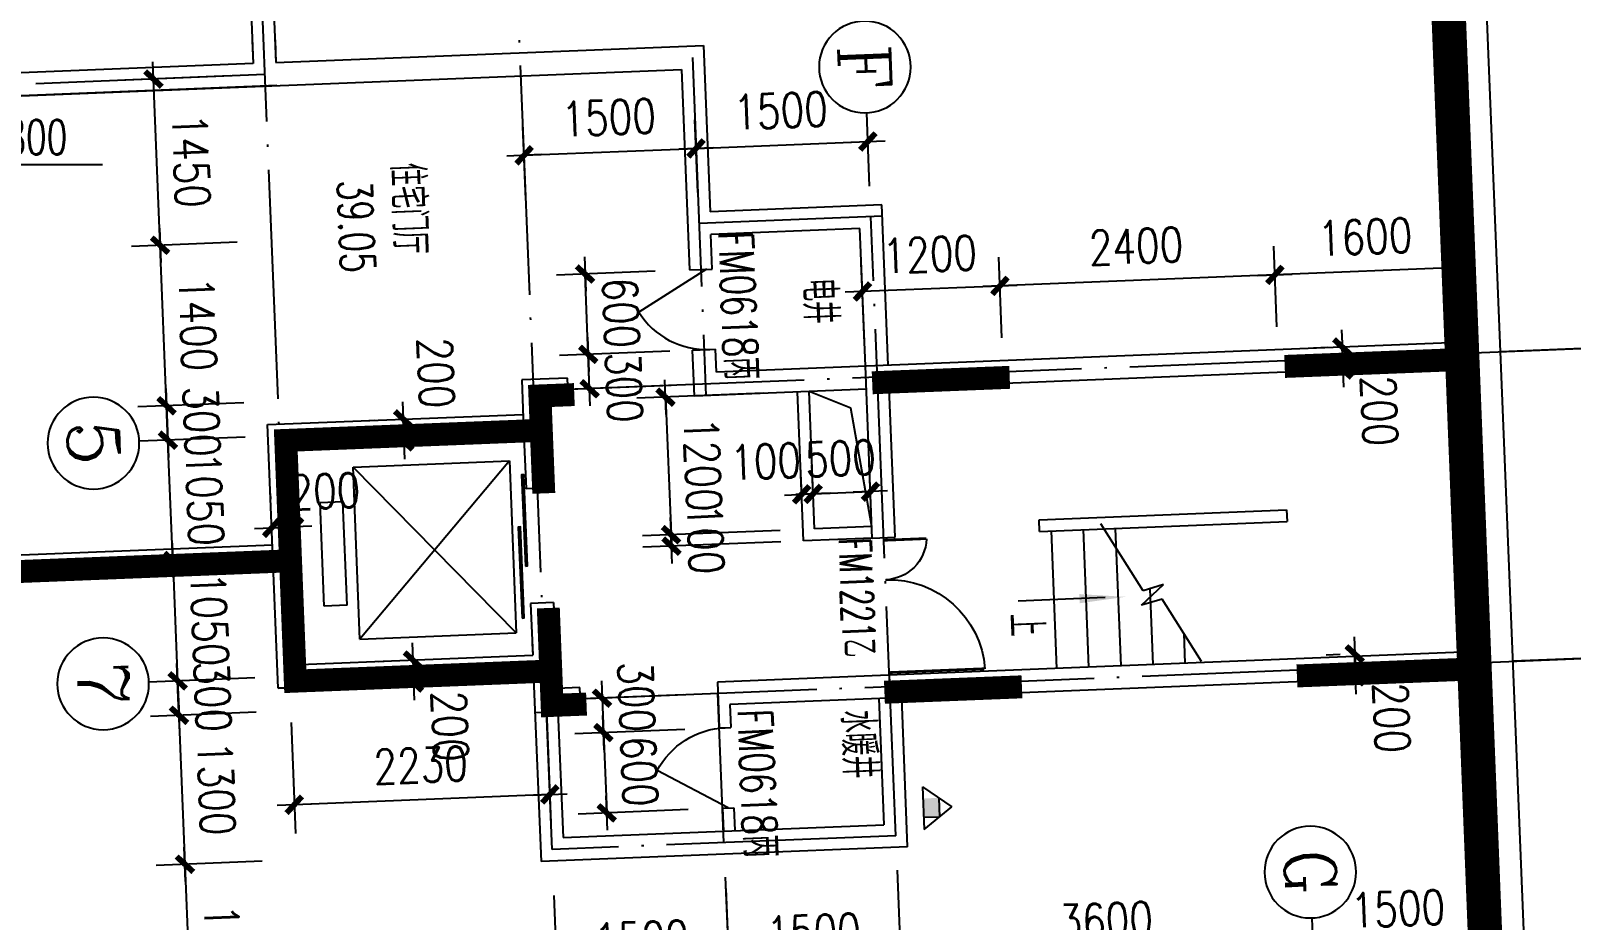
# Model space of a CAD drawing. Extents: x 634182 to 802382, y -1101880 to -864080.
# Drawn here: x 776821 to 790255, y -915434 to -907682 of the extents above; entities that cross this region are included whole.
import ezdxf
from ezdxf.enums import TextEntityAlignment as Align

# ---------------------------------------------------------------- set-up
doc = ezdxf.new("R2010")
doc.units = 0
doc.header["$LTSCALE"] = 1000
doc.header["$MEASUREMENT"] = 0
doc.linetypes.add('DOTE', pattern=[2.42, 2, -0.2, 0.02, -0.2])
doc.layers.get('0').update_dxf_attribs({"linetype": 'CONTINUOUS'})
doc.layers.get('DEFPOINTS').update_dxf_attribs({"linetype": 'CONTINUOUS'})
for name, color, linetype in [('AXIS', 3, 'CONTINUOUS'), ('AXIS_TEXT', 7, 'CONTINUOUS'), ('DIM', 3, 'CONTINUOUS'), ('DOTE', 1, 'DOTE'), ('PUB_DIM', 3, 'CONTINUOUS'), ('PUB_TEXT', 7, 'CONTINUOUS'), ('STAIR', 2, 'CONTINUOUS'), ('WALL', 191, 'CONTINUOUS'), ('WINDOW', 2, 'CONTINUOUS'), ('WINDOW_TEXT', 6, 'CONTINUOUS'), ('剪力墙', 131, 'CONTINUOUS')]:
    doc.layers.add(name, color=color, linetype=linetype)
doc.styles.add('COMPLEX', font='COMPLEX')
doc.styles.add('DIM_FONT', font='simplex.shx', dxfattribs={"width": 0.8})
doc.styles.add('SIMPLEX', font='SIMPLEX.SHX')
doc.styles.add('Z', font='romans', dxfattribs={"width": 0.8, "bigfont": 'z'})
doc.dimstyles.new('DIMN', dxfattribs={"dimtxt": 300, "dimasz": 1, "dimexe": 250, "dimexo": 300, "dimgap": 150, "dimtad": 1, "dimdec": 0, "dimzin": 0, "dimdsep": 46, "dimtxsty": 'DIM_FONT', "dimblk": '_DIMX', "dimblk1": '_DIMX', "dimblk2": '_DIMX', "dimcen": 2.5, "dimclrt": 7, "dimadec": 0, "dimazin": 0, "dimtfac": 1, "dimtdec": 0, "dimtix": 1, "dimtmove": 2, "dimatfit": 3, "dimldrblk": '_DIMX', "dimfxl": 0, "dimtolj": 1, "dimtzin": 0, "dimarcsym": 0})

# ---------------------------------------------------------------- blocks, each defined once
blk = doc.blocks.new('M_A17ORW')
at = {"const_width": 0.02}
for points in [[(-0.481, -0.001), (-0.481, -0.308)], [(0.481, 0.001), (0.481, -0.691)]]:
    blk.add_lwpolyline(points, dxfattribs=at)
for centre, radius, start, end in [((-0.501, -0.003), 0.307, 274.2492, 0.2101), ((0.505, 0.002), 0.699, 180.2762, 268.0603)]:
    blk.add_arc(centre, radius, start, end)
blk = doc.blocks.new('_DBLK')
blk.add_line((-0.5, 0), (0, -0.866))
blk.add_arc((-0.5, 0), 1, 300, 0)
at = {"layer": 'WINDOW_TEXT', "style": 'SIMPLEX', "flags": 9}
blk.add_attdef('A', text='', height=1, dxfattribs=at).set_placement((0, 1.5), align=Align.MIDDLE)
blk = doc.blocks.new('M_A14NPV')
for points in [[(0.18, 0.178), (0.177, 0.16), (-0.617, 0.16), (-0.617, 0.181)], [(0.632, 0.226), (0.629, 0.208), (-0.164, 0.208), (-0.164, 0.229)]]:
    blk.add_lwpolyline(points, close=True)
blk = doc.blocks.new('_ARROW')
blk.add_solid([(0, 0), (-1, 0.1), (-1, -0.1)])
blk = doc.blocks.new('_DIMX')
blk.add_line((-150, 0), (150, 0))
at = {"const_width": 50}
blk.add_lwpolyline([(-70, -70), (70, 70)], dxfattribs=at)
blk = doc.blocks.new('*D200')
at = {"color": 0, "linetype": 'ByBlock'}
for p, q in [((784377, -914997), (784419, -916059)), ((782882, -915158), (782920, -916119)), ((784408, -915809), (782911, -915869))]:
    blk.add_line(p, q, dxfattribs=at)
at = {"layer": 'DEFPOINTS', "color": 0, "linetype": 'ByBlock'}
for p in [(784364, -914698), (782870, -914858), (782910, -915869)]:
    blk.add_point(p, dxfattribs=at)
at = {"color": 0, "linetype": 'ByBlock'}
for p, rotation in [((784409, -915809), 2.30000000000004), ((782910, -915869), 182.3)]:
    blk.add_blockref('_DIMX', p, dxfattribs=dict(at, rotation=rotation))
at = {"color": 7, "linetype": 'ByBlock', "insert": (783648, -915539), "char_height": 300, "attachment_point": 5, "rotation": 2.3, "style": 'DIM_FONT'}
blk.add_mtext('\\A1;1500', dxfattribs=at)
blk = doc.blocks.new('*D201')
at = {"color": 0, "linetype": 'ByBlock'}
for p, q in [((782878, -915058), (782920, -916119)), ((781383, -915218), (781422, -916179)), ((782909, -915869), (781413, -915929))]:
    blk.add_line(p, q, dxfattribs=at)
at = {"layer": 'DEFPOINTS', "color": 0, "linetype": 'ByBlock'}
for p in [(782866, -914758), (781371, -914918), (781412, -915929)]:
    blk.add_point(p, dxfattribs=at)
at = {"color": 0, "linetype": 'ByBlock'}
for p, rotation in [((781412, -915929), 182.3), ((782910, -915869), 2.30000000000004)]:
    blk.add_blockref('_DIMX', p, dxfattribs=dict(at, rotation=rotation))
at = {"color": 7, "linetype": 'ByBlock', "insert": (782149, -915599), "char_height": 300, "attachment_point": 5, "rotation": 2.3, "style": 'DIM_FONT'}
blk.add_mtext('\\A1;1500', dxfattribs=at)
blk = doc.blocks.new('*D202')
at = {"color": 0, "linetype": 'ByBlock'}
for p, q in [((781315, -913527), (781358, -914588)), ((779091, -913712), (779129, -914678)), ((781347, -914338), (779120, -914428))]:
    blk.add_line(p, q, dxfattribs=at)
at = {"layer": 'DEFPOINTS', "color": 0, "linetype": 'ByBlock'}
for p in [(781303, -913227), (779079, -913412), (779119, -914428)]:
    blk.add_point(p, dxfattribs=at)
at = {"color": 0, "linetype": 'ByBlock'}
for p, rotation in [((781348, -914338), 2.30000000000004), ((779119, -914428), 182.3)]:
    blk.add_blockref('_DIMX', p, dxfattribs=dict(at, rotation=rotation))
at = {"color": 7, "linetype": 'ByBlock', "insert": (780221, -914083), "char_height": 300, "attachment_point": 5, "rotation": 2.3, "style": 'DIM_FONT'}
blk.add_mtext('\\A1;2230', dxfattribs=at)
blk = doc.blocks.new('*D203')
at = {"color": 0, "linetype": 'ByBlock'}
for p, q in [((778733, -912272), (777810, -912309)), ((778059, -912298), (778059, -912297)), ((778060, -912299), (778102, -913348)), ((778775, -913321), (777852, -913358)), ((778102, -913349), (778102, -913350))]:
    blk.add_line(p, q, dxfattribs=at)
at = {"layer": 'DEFPOINTS', "color": 0, "linetype": 'ByBlock'}
for p in [(779032, -912260), (778102, -913348), (779074, -913309)]:
    blk.add_point(p, dxfattribs=at)
at = {"color": 0, "linetype": 'ByBlock'}
for p, rotation in [((778060, -912299), 272.3000000000001), ((778102, -913348), 92.3000000000001)]:
    blk.add_blockref('_DIMX', p, dxfattribs=dict(at, rotation=rotation))
at = {"color": 7, "linetype": 'ByBlock', "insert": (778380, -912811), "char_height": 300, "attachment_point": 5, "rotation": 272.3, "style": 'DIM_FONT'}
blk.add_mtext('\\A1;1050', dxfattribs=at)
blk = doc.blocks.new('*D205')
at = {"color": 0, "linetype": 'ByBlock'}
for p, q in [((778775, -913321), (777852, -913358)), ((778102, -913347), (778102, -913346)), ((778102, -913348), (778114, -913648)), ((778787, -913621), (777864, -913658)), ((778114, -913649), (778114, -913650))]:
    blk.add_line(p, q, dxfattribs=at)
at = {"layer": 'DEFPOINTS', "color": 0, "linetype": 'ByBlock'}
for p in [(779074, -913309), (779087, -913609), (778114, -913648)]:
    blk.add_point(p, dxfattribs=at)
at = {"color": 0, "linetype": 'ByBlock'}
for p, rotation in [((778102, -913348), 272.3000000000001), ((778114, -913648), 92.3000000000001)]:
    blk.add_blockref('_DIMX', p, dxfattribs=dict(at, rotation=rotation))
at = {"color": 7, "linetype": 'ByBlock', "insert": (778407, -913486), "char_height": 300, "attachment_point": 5, "rotation": 272.3, "style": 'DIM_FONT'}
blk.add_mtext('\\A1;300', dxfattribs=at)
blk = doc.blocks.new('*D206')
at = {"color": 0, "linetype": 'ByBlock'}
for p, q in [((778690, -911223), (777768, -911260)), ((778017, -911249), (778017, -911248)), ((778060, -912299), (778017, -911250)), ((778733, -912272), (777810, -912309)), ((778060, -912300), (778060, -912301))]:
    blk.add_line(p, q, dxfattribs=at)
at = {"layer": 'DEFPOINTS', "color": 0, "linetype": 'ByBlock'}
for p in [(778017, -911250), (778990, -911210), (779032, -912260)]:
    blk.add_point(p, dxfattribs=at)
at = {"color": 0, "linetype": 'ByBlock'}
for p, rotation in [((778017, -911250), 272.3000000000001), ((778060, -912299), 92.3000000000001)]:
    blk.add_blockref('_DIMX', p, dxfattribs=dict(at, rotation=rotation))
at = {"color": 7, "linetype": 'ByBlock', "insert": (778338, -911762), "char_height": 300, "attachment_point": 5, "rotation": 272.3, "style": 'DIM_FONT'}
blk.add_mtext('\\A1;1050', dxfattribs=at)
blk = doc.blocks.new('*D207')
at = {"color": 0, "linetype": 'ByBlock'}
for p, q in [((778678, -910923), (777756, -910960)), ((778005, -910949), (778005, -910948)), ((778017, -911250), (778005, -910950)), ((778690, -911223), (777768, -911260)), ((778017, -911251), (778017, -911252))]:
    blk.add_line(p, q, dxfattribs=at)
at = {"layer": 'DEFPOINTS', "color": 0, "linetype": 'ByBlock'}
for p in [(778978, -910911), (778005, -910950), (778990, -911210)]:
    blk.add_point(p, dxfattribs=at)
at = {"color": 0, "linetype": 'ByBlock'}
for p, rotation in [((778005, -910950), 272.3000000000001), ((778017, -911250), 92.3000000000001)]:
    blk.add_blockref('_DIMX', p, dxfattribs=dict(at, rotation=rotation))
at = {"color": 7, "linetype": 'ByBlock', "insert": (778311, -911088), "char_height": 300, "attachment_point": 5, "rotation": 272.3, "style": 'DIM_FONT'}
blk.add_mtext('\\A1;300', dxfattribs=at)
blk = doc.blocks.new('*D208')
at = {"color": 0, "linetype": 'ByBlock'}
for p, q in [((778622, -909524), (777699, -909561)), ((778005, -910949), (777949, -909552)), ((778678, -910923), (777756, -910960))]:
    blk.add_line(p, q, dxfattribs=at)
at = {"layer": 'DEFPOINTS', "color": 0, "linetype": 'ByBlock'}
for p in [(777949, -909551), (778922, -909512), (778978, -910911)]:
    blk.add_point(p, dxfattribs=at)
at = {"color": 0, "linetype": 'ByBlock'}
for p, rotation in [((777949, -909551), 92.3000000000001), ((778005, -910950), 272.3000000000001)]:
    blk.add_blockref('_DIMX', p, dxfattribs=dict(at, rotation=rotation))
at = {"color": 7, "linetype": 'ByBlock', "insert": (778277, -910238), "char_height": 300, "attachment_point": 5, "rotation": 272.3, "style": 'DIM_FONT'}
blk.add_mtext('\\A1;1400', dxfattribs=at)
blk = doc.blocks.new('*D209')
at = {"color": 0, "linetype": 'ByBlock'}
for p, q in [((778564, -908075), (777641, -908112)), ((777949, -909550), (777891, -908103)), ((778622, -909524), (777699, -909561))]:
    blk.add_line(p, q, dxfattribs=at)
at = {"layer": 'DEFPOINTS', "color": 0, "linetype": 'ByBlock'}
for p in [(777891, -908102), (778864, -908063), (778922, -909512)]:
    blk.add_point(p, dxfattribs=at)
at = {"color": 0, "linetype": 'ByBlock'}
for p, rotation in [((777891, -908102), 92.3000000000001), ((777949, -909551), 272.3000000000001)]:
    blk.add_blockref('_DIMX', p, dxfattribs=dict(at, rotation=rotation))
at = {"color": 7, "linetype": 'ByBlock', "insert": (778220, -908814), "char_height": 300, "attachment_point": 5, "rotation": 272.3, "style": 'DIM_FONT'}
blk.add_mtext('\\A1;1450', dxfattribs=at)
blk = doc.blocks.new('_AXISO')
blk.add_circle((0, 0), 0.5)
at = {"layer": 'AXIS_TEXT', "style": 'COMPLEX', "width": 1.041667}
blk.add_attdef('A', text='', height=0.56, dxfattribs=at).set_placement((-0.25, -0.28), (0.25, -0.28), align=Align.FIT)
blk = doc.blocks.new('*D306')
at = {"color": 0, "linetype": 'ByBlock'}
for p, q in [((782393, -910473), (781433, -910512)), ((781683, -910501), (781683, -910500)), ((781695, -910802), (781683, -910502)), ((781695, -910802), (781683, -910502)), ((782405, -910773), (781445, -910812)), ((781695, -910803), (781695, -910804))]:
    blk.add_line(p, q, dxfattribs=at)
at = {"layer": 'DEFPOINTS', "color": 0, "linetype": 'ByBlock'}
for p in [(781683, -910502), (782693, -910461), (782705, -910761)]:
    blk.add_point(p, dxfattribs=at)
at = {"color": 0, "linetype": 'ByBlock'}
for p, rotation in [((781683, -910502), 272.3000000000001), ((781695, -910802), 92.3000000000001)]:
    blk.add_blockref('_DIMX', p, dxfattribs=dict(at, rotation=rotation))
at = {"color": 7, "linetype": 'ByBlock', "insert": (781995, -910790), "char_height": 300, "attachment_point": 5, "rotation": 272.3, "style": 'DIM_FONT'}
blk.add_mtext('\\A1;300', dxfattribs=at)
blk = doc.blocks.new('*D307')
at = {"color": 0, "linetype": 'ByBlock'}
for p, q in [((782265, -909778), (781405, -909812)), ((781655, -909801), (781655, -909800)), ((781683, -910502), (781655, -909802)), ((782393, -910473), (781433, -910512)), ((781683, -910503), (781683, -910504))]:
    blk.add_line(p, q, dxfattribs=at)
at = {"layer": 'DEFPOINTS', "color": 0, "linetype": 'ByBlock'}
for p in [(781655, -909802), (782565, -909766), (782693, -910461)]:
    blk.add_point(p, dxfattribs=at)
at = {"color": 0, "linetype": 'ByBlock'}
for p, rotation in [((781655, -909802), 272.3000000000001), ((781683, -910502), 92.3000000000001)]:
    blk.add_blockref('_DIMX', p, dxfattribs=dict(at, rotation=rotation))
at = {"color": 7, "linetype": 'ByBlock', "insert": (781969, -910140), "char_height": 300, "attachment_point": 5, "rotation": 272.3, "style": 'DIM_FONT'}
blk.add_mtext('\\A1;600', dxfattribs=at)
blk = doc.blocks.new('*D308')
at = {"color": 0, "linetype": 'ByBlock'}
for p, q in [((782514, -913471), (781554, -913509)), ((781803, -913498), (781803, -913497)), ((781803, -913499), (781815, -913799)), ((781803, -913499), (781815, -913799)), ((782526, -913771), (781566, -913809)), ((781816, -913800), (781816, -913801))]:
    blk.add_line(p, q, dxfattribs=at)
at = {"layer": 'DEFPOINTS', "color": 0, "linetype": 'ByBlock'}
for p in [(782813, -913459), (781815, -913799), (782826, -913759)]:
    blk.add_point(p, dxfattribs=at)
at = {"color": 0, "linetype": 'ByBlock'}
for p, rotation in [((781803, -913499), 272.3000000000001), ((781815, -913799), 92.3000000000001)]:
    blk.add_blockref('_DIMX', p, dxfattribs=dict(at, rotation=rotation))
at = {"color": 7, "linetype": 'ByBlock', "insert": (782103, -913487), "char_height": 300, "attachment_point": 5, "rotation": 272.3, "style": 'DIM_FONT'}
blk.add_mtext('\\A1;300', dxfattribs=at)
blk = doc.blocks.new('*D309')
at = {"color": 0, "linetype": 'ByBlock'}
for p, q in [((782526, -913771), (781566, -913809)), ((781815, -913798), (781815, -913797)), ((781815, -913799), (781844, -914499)), ((782554, -914470), (781594, -914509)), ((781844, -914500), (781844, -914501))]:
    blk.add_line(p, q, dxfattribs=at)
at = {"layer": 'DEFPOINTS', "color": 0, "linetype": 'ByBlock'}
for p in [(782826, -913759), (781844, -914499), (782854, -914458)]:
    blk.add_point(p, dxfattribs=at)
at = {"color": 0, "linetype": 'ByBlock'}
for p, rotation in [((781815, -913799), 272.3000000000001), ((781844, -914499), 92.3000000000001)]:
    blk.add_blockref('_DIMX', p, dxfattribs=dict(at, rotation=rotation))
at = {"color": 7, "linetype": 'ByBlock', "insert": (782129, -914137), "char_height": 300, "attachment_point": 5, "rotation": 272.3, "style": 'DIM_FONT'}
blk.add_mtext('\\A1;600', dxfattribs=at)
blk = doc.blocks.new('*D322')
at = {"color": 0, "linetype": 'ByBlock'}
for p, q in [((783645, -911724), (783634, -911469)), ((784148, -911804), (784134, -911449)), ((783643, -911718), (783642, -911718)), ((783644, -911718), (784144, -911698)), ((784145, -911698), (784146, -911698))]:
    blk.add_line(p, q, dxfattribs=at)
at = {"layer": 'DEFPOINTS', "color": 0, "linetype": 'ByBlock'}
for p in [(784144, -911698), (783657, -912024), (784160, -912104)]:
    blk.add_point(p, dxfattribs=at)
at = {"color": 0, "linetype": 'ByBlock'}
for p, rotation in [((784144, -911698), 182.3), ((783644, -911718), 2.30000000000004)]:
    blk.add_blockref('_DIMX', p, dxfattribs=dict(at, rotation=rotation))
at = {"color": 7, "linetype": 'ByBlock', "insert": (783882, -911409), "char_height": 300, "attachment_point": 5, "rotation": 2.3, "style": 'DIM_FONT'}
blk.add_mtext('\\A1;500', dxfattribs=at)
blk = doc.blocks.new('*D323')
at = {"color": 0, "linetype": 'ByBlock'}
for p, q in [((783645, -911724), (783634, -911469)), ((783545, -911728), (783534, -911473)), ((783543, -911722), (783542, -911722)), ((783644, -911718), (783544, -911722)), ((783644, -911718), (783544, -911722)), ((783645, -911718), (783646, -911718))]:
    blk.add_line(p, q, dxfattribs=at)
at = {"layer": 'DEFPOINTS', "color": 0, "linetype": 'ByBlock'}
for p in [(783544, -911722), (783557, -912028), (783657, -912024)]:
    blk.add_point(p, dxfattribs=at)
at = {"color": 0, "linetype": 'ByBlock'}
for p, rotation in [((783544, -911722), 2.30000000000001), ((783644, -911718), 182.3)]:
    blk.add_blockref('_DIMX', p, dxfattribs=dict(at, rotation=rotation))
at = {"color": 7, "linetype": 'ByBlock', "insert": (783229, -911435), "char_height": 300, "attachment_point": 5, "rotation": 2.3, "style": 'DIM_FONT'}
blk.add_mtext('\\A1;100', dxfattribs=at)
blk = doc.blocks.new('*D325')
at = {"color": 0, "linetype": 'ByBlock'}
for p, q in [((783357, -912036), (782155, -912084)), ((783361, -912136), (782159, -912184)), ((782405, -912073), (782405, -912072)), ((782405, -912074), (782409, -912174)), ((782409, -912175), (782409, -912176))]:
    blk.add_line(p, q, dxfattribs=at)
at = {"layer": 'DEFPOINTS', "color": 0, "linetype": 'ByBlock'}
for p in [(783657, -912024), (783661, -912124), (782409, -912174)]:
    blk.add_point(p, dxfattribs=at)
at = {"color": 0, "linetype": 'ByBlock'}
for p, rotation in [((782405, -912074), 272.3000000000001), ((782409, -912174), 92.3000000000001)]:
    blk.add_blockref('_DIMX', p, dxfattribs=dict(at, rotation=rotation))
at = {"color": 7, "linetype": 'ByBlock', "insert": (782706, -912112), "char_height": 300, "attachment_point": 5, "rotation": 272.3, "style": 'DIM_FONT'}
blk.add_mtext('\\A1;100', dxfattribs=at)
blk = doc.blocks.new('*D367')
at = {"color": 0, "linetype": 'ByBlock'}
for p, q in [((787689, -910261), (787661, -909559)), ((789288, -910196), (789260, -909495)), ((789269, -909745), (787672, -909809))]:
    blk.add_line(p, q, dxfattribs=at)
at = {"layer": 'DEFPOINTS', "color": 0, "linetype": 'ByBlock'}
for p in [(787671, -909809), (789300, -910496), (787701, -910560)]:
    blk.add_point(p, dxfattribs=at)
at = {"color": 0, "linetype": 'ByBlock'}
for p, rotation in [((787671, -909809), 182.3), ((789270, -909745), 2.30000000000004)]:
    blk.add_blockref('_DIMX', p, dxfattribs=dict(at, rotation=rotation))
at = {"color": 7, "linetype": 'ByBlock', "insert": (788458, -909477), "char_height": 300, "attachment_point": 5, "rotation": 2.3, "style": 'DIM_FONT'}
blk.add_mtext('\\A1;1600', dxfattribs=at)
blk = doc.blocks.new('*D368')
at = {"color": 0, "linetype": 'ByBlock'}
for p, q in [((787689, -910261), (787661, -909559)), ((785291, -910357), (785263, -909656)), ((787670, -909809), (785274, -909905))]:
    blk.add_line(p, q, dxfattribs=at)
at = {"layer": 'DEFPOINTS', "color": 0, "linetype": 'ByBlock'}
for p in [(785273, -909905), (785303, -910657), (787701, -910560)]:
    blk.add_point(p, dxfattribs=at)
at = {"color": 0, "linetype": 'ByBlock'}
for p, rotation in [((787671, -909809), 2.30000000000004), ((785273, -909905), 182.3)]:
    blk.add_blockref('_DIMX', p, dxfattribs=dict(at, rotation=rotation))
at = {"color": 7, "linetype": 'ByBlock', "insert": (786460, -909558), "char_height": 300, "attachment_point": 5, "rotation": 2.3, "style": 'DIM_FONT'}
blk.add_mtext('\\A1;2400', dxfattribs=at)
blk = doc.blocks.new('*D369')
at = {"color": 0, "linetype": 'ByBlock'}
for p, q in [((784092, -910405), (784064, -909704)), ((785291, -910357), (785263, -909656)), ((785272, -909906), (784075, -909954))]:
    blk.add_line(p, q, dxfattribs=at)
at = {"layer": 'DEFPOINTS', "color": 0, "linetype": 'ByBlock'}
for p in [(784074, -909954), (785303, -910657), (784104, -910705)]:
    blk.add_point(p, dxfattribs=at)
at = {"color": 0, "linetype": 'ByBlock'}
for p, rotation in [((784074, -909954), 182.3), ((785273, -909905), 2.30000000000004)]:
    blk.add_blockref('_DIMX', p, dxfattribs=dict(at, rotation=rotation))
at = {"color": 7, "linetype": 'ByBlock', "insert": (784661, -909630), "char_height": 300, "attachment_point": 5, "rotation": 2.3, "style": 'DIM_FONT'}
blk.add_mtext('\\A1;1200', dxfattribs=at)
blk = doc.blocks.new('*D402')
at = {"color": 0, "linetype": 'ByBlock'}
for p, q in [((780069, -911064), (780069, -911063)), ((780078, -911265), (780069, -911065)), ((780078, -911265), (780069, -911065)), ((779770, -911077), (779820, -911075)), ((779778, -911277), (779828, -911275)), ((780078, -911266), (780078, -911267))]:
    blk.add_line(p, q, dxfattribs=at)
at = {"layer": 'DEFPOINTS', "color": 0, "linetype": 'ByBlock'}
for p in [(780069, -911065), (780069, -911065), (780078, -911265)]:
    blk.add_point(p, dxfattribs=at)
at = {"color": 0, "linetype": 'ByBlock'}
for p, rotation in [((780069, -911065), 272.3000000000001), ((780078, -911265), 92.3000000000001)]:
    blk.add_blockref('_DIMX', p, dxfattribs=dict(at, rotation=rotation))
at = {"color": 7, "linetype": 'ByBlock', "insert": (780354, -910664), "char_height": 300, "attachment_point": 5, "rotation": 272.3, "style": 'DIM_FONT'}
blk.add_mtext('\\A1;200', dxfattribs=at)
blk = doc.blocks.new('*D403')
at = {"color": 0, "linetype": 'ByBlock'}
for p, q in [((779854, -913179), (779904, -913177)), ((780154, -913166), (780154, -913165)), ((780154, -913167), (780162, -913367)), ((780154, -913167), (780162, -913367)), ((779862, -913379), (779912, -913377)), ((780162, -913368), (780162, -913369))]:
    blk.add_line(p, q, dxfattribs=at)
at = {"layer": 'DEFPOINTS', "color": 0, "linetype": 'ByBlock'}
for p in [(780154, -913167), (780162, -913367), (780162, -913367)]:
    blk.add_point(p, dxfattribs=at)
at = {"color": 0, "linetype": 'ByBlock'}
for p, rotation in [((780154, -913167), 272.3000000000001), ((780162, -913367), 92.3000000000001)]:
    blk.add_blockref('_DIMX', p, dxfattribs=dict(at, rotation=rotation))
at = {"color": 7, "linetype": 'ByBlock', "insert": (780477, -913744), "char_height": 300, "attachment_point": 5, "rotation": 272.3, "style": 'DIM_FONT'}
blk.add_mtext('\\A1;200', dxfattribs=at)
blk = doc.blocks.new('*D404')
at = {"color": 0, "linetype": 'ByBlock'}
for p, q in [((778910, -911715), (778912, -911765)), ((779110, -911707), (779112, -911757)), ((778922, -912014), (779122, -912006)), ((778922, -912014), (779122, -912006)), ((779123, -912006), (779124, -912006)), ((778921, -912014), (778920, -912014))]:
    blk.add_line(p, q, dxfattribs=at)
at = {"layer": 'DEFPOINTS', "color": 0, "linetype": 'ByBlock'}
for p in [(779122, -912006), (779122, -912006), (778922, -912014)]:
    blk.add_point(p, dxfattribs=at)
at = {"color": 0, "linetype": 'ByBlock'}
for p, rotation in [((778922, -912014), 2.30000000000004), ((779122, -912006), 182.3)]:
    blk.add_blockref('_DIMX', p, dxfattribs=dict(at, rotation=rotation))
at = {"color": 7, "linetype": 'ByBlock', "insert": (779386, -911695), "char_height": 300, "attachment_point": 5, "rotation": 2.3, "style": 'DIM_FONT'}
blk.add_mtext('\\A1;200', dxfattribs=at)
blk = doc.blocks.new('*D405')
at = {"color": 0, "linetype": 'ByBlock'}
for p, q in [((788133, -910443), (788009, -910448)), ((788259, -910437), (788259, -910436)), ((788267, -910638), (788259, -910438)), ((788267, -910638), (788259, -910438)), ((788141, -910643), (788017, -910648)), ((788267, -910639), (788267, -910640))]:
    blk.add_line(p, q, dxfattribs=at)
at = {"layer": 'DEFPOINTS', "color": 0, "linetype": 'ByBlock'}
for p in [(788259, -910438), (788433, -910431), (788441, -910631)]:
    blk.add_point(p, dxfattribs=at)
at = {"color": 0, "linetype": 'ByBlock'}
for p, rotation in [((788259, -910438), 272.3000000000001), ((788267, -910638), 92.3000000000001)]:
    blk.add_blockref('_DIMX', p, dxfattribs=dict(at, rotation=rotation))
at = {"color": 7, "linetype": 'ByBlock', "insert": (788582, -910995), "char_height": 300, "attachment_point": 5, "rotation": 272.3, "style": 'DIM_FONT'}
blk.add_mtext('\\A1;200', dxfattribs=at)
blk = doc.blocks.new('*D406')
at = {"color": 0, "linetype": 'ByBlock'}
for p, q in [((788241, -913118), (788117, -913123)), ((788367, -913112), (788367, -913111)), ((788375, -913313), (788367, -913113)), ((788375, -913313), (788367, -913113)), ((788249, -913318), (788125, -913323)), ((788375, -913314), (788375, -913315))]:
    blk.add_line(p, q, dxfattribs=at)
at = {"layer": 'DEFPOINTS', "color": 0, "linetype": 'ByBlock'}
for p in [(788367, -913113), (788540, -913106), (788548, -913306)]:
    blk.add_point(p, dxfattribs=at)
at = {"color": 0, "linetype": 'ByBlock'}
for p, rotation in [((788367, -913113), 272.3000000000001), ((788375, -913313), 92.3000000000001)]:
    blk.add_blockref('_DIMX', p, dxfattribs=dict(at, rotation=rotation))
at = {"color": 7, "linetype": 'ByBlock', "insert": (788689, -913670), "char_height": 300, "attachment_point": 5, "rotation": 272.3, "style": 'DIM_FONT'}
blk.add_mtext('\\A1;200', dxfattribs=at)
blk = doc.blocks.new('A$C369A06F2')
at = {"layer": 'PUB_DIM'}
for p, q in [((0, 0), (186, 248)), ((103, 138), (270, 138)), ((373, 0), (186, 248)), ((270, 138), (270, 0)), ((0, 0), (373, 0))]:
    blk.add_line(p, q, dxfattribs=at)
blk.add_solid([(103, 138), (270, 138), (103, 0), (270, 0)], dxfattribs=at)
blk = doc.blocks.new('A$C11027EB3')
at = {"layer": 'WALL'}
blk.add_blockref('A$C369A06F2', (0, 0, 569), dxfattribs=at)

msp = doc.modelspace()

# ---------------------------------------------------------------- linework, layer by layer
at = {"layer": 'AXIS'}
for p, q in [((793948.663, -910306.11), (789641, -910479.124)), ((794057.019, -913003.935), (789749.355, -913176.949))]:
    msp.add_line(p, q, dxfattribs=at)
at = {"layer": 'DOTE', "linetype": 'DOTE'}
for p, q in [((789654.993, -919339.056), (788862.692, -899612.485)), ((779074.465, -913308.811), (778541.014, -900027.046)), ((781366.88, -914818.028), (780769.218, -899937.552)), ((782590.782, -907913.348), (782709.171, -910860.972)), ((778863.773, -908063.035), (773592.712, -908274.743)), ((784247.67, -909297.97), (782648.973, -909362.18)), ((784364.463, -914697.633), (784147.751, -909301.983)), ((793239.391, -910337.954), (781206.352, -910821.25)), ((781218.392, -911121.009), (778990.188, -911210.503)), ((779032.327, -912259.652), (770549.452, -912600.359)), ((793347.747, -913035.779), (781314.708, -913519.075)), ((781302.669, -913219.317), (779074.465, -913308.811)), ((782865.671, -914757.83), (782813.5, -913458.878)), ((784364.463, -914697.633), (781366.88, -914818.028))]:
    msp.add_line(p, q, dxfattribs=at)
at = {"layer": 'PUB_DIM'}
for points in [[(776255.855, -908847.623), (775955.855, -909147.623), (775655.855, -908847.623), (777445.855, -908847.623)], [(786189.518, -912622.718), (785431.981, -912653.144)]]:
    msp.add_lwpolyline(points, dxfattribs=at)
at = {"layer": 'STAIR'}
for p, q in [((786521.902, -912562.366), (786153.418, -911979.481)), ((786507.717, -912689.64), (786700.767, -912508.446)), ((786700.767, -912508.446), (786521.902, -912562.366)), ((786686.581, -912635.72), (786507.717, -912689.64)), ((787029.552, -913178.245), (786686.581, -912635.72))]:
    msp.add_line(p, q, dxfattribs=at)
at = {"layer": 'WALL'}
for p, q in [((789876.55, -916367.768), (789306.155, -902199.24)), ((789195.894, -910400.277), (788884.873, -902656.515)), ((778879.429, -905960.713), (778959.693, -907959.107)), ((778679.59, -905968.74), (778759.854, -907967.133)), ((778751.828, -907767.295), (778759.854, -907967.133)), ((778951.667, -907759.268), (778959.693, -907959.107)), ((778959.693, -907959.107), (782686.688, -907809.416)), ((782686.688, -907809.416), (782744.879, -909258.247)), ((778759.854, -907967.133), (773693.925, -908170.602)), ((773701.951, -908370.441), (782494.876, -908017.281)), ((782494.876, -908017.281), (782565.106, -909765.871)), ((778967.719, -908158.946), (775000.904, -908318.27)), ((784243.657, -909198.05), (782744.879, -909258.247)), ((784299.842, -910596.922), (784243.657, -909198.05)), ((784051.845, -909405.915), (782752.892, -909458.087)), ((784100.003, -910604.949), (784051.845, -909405.915)), ((782764.932, -909757.845), (782752.892, -909458.087)), ((782565.093, -909765.871), (782764.932, -909757.845)), ((789369.668, -909743.274), (789169.829, -909751.3)), ((789169.829, -909751.3), (789369.668, -909743.274)), ((789429.985, -911241.556), (789369.668, -909743.274)), ((782593.185, -910465.308), (782793.024, -910457.281)), ((782609.238, -910864.985), (782593.185, -910465.308)), ((782801.05, -910657.12), (782793.024, -910457.281)), ((789195.894, -910400.277), (782801.05, -910657.12)), ((784160.201, -912103.74), (784100.003, -910604.949)), ((789203.921, -910600.116), (784307.868, -910796.761)), ((789304.79, -913098.08), (789203.921, -910600.116)), ((781502.097, -910709.291), (781102.42, -910725.344)), ((781102.42, -910725.344), (781122.486, -911224.941)), ((781510.124, -910909.13), (781502.097, -910709.291)), ((784360.039, -912095.714), (784307.868, -910796.761)), ((781510.124, -910909.13), (781310.285, -910917.157)), ((781310.285, -910917.157), (781340.384, -911666.552)), ((784108.029, -910804.788), (782609.238, -910864.985)), ((783560.684, -912127.819), (783508.513, -910828.867)), ((783656.59, -912023.887), (783608.432, -910824.854)), ((778886.256, -911114.596), (781114.459, -911025.102)), ((778978.559, -913412.743), (778886.256, -911114.596)), ((779094.121, -911306.409), (781122.486, -911224.941)), ((779170.371, -913204.878), (779094.121, -911306.409)), ((781122.486, -911224.941), (781140.545, -911674.579)), ((789230.146, -911249.582), (789429.985, -911241.556)), ((781340.384, -911666.552), (781140.545, -911674.579)), ((785615.011, -911945.229), (787773.271, -911858.544)), ((787773.271, -911858.544), (787777.284, -911958.463)), ((784156.187, -912003.821), (783656.59, -912023.887)), ((785619.024, -912045.148), (785615.011, -911945.229)), ((785619.024, -912045.148), (787777.284, -911958.463)), ((784160.201, -912103.74), (783560.684, -912127.819)), ((784160.201, -912103.74), (784360.039, -912095.714)), ((778928.394, -912163.75), (773862.479, -912367.219)), ((778928.394, -912163.75), (778928.394, -912163.75)), ((778936.42, -912363.589), (773870.505, -912567.058)), ((778936.42, -912363.589), (778936.42, -912363.589)), ((789278.305, -912448.616), (789478.143, -912440.589)), ((789538.191, -913938.89), (789478.143, -912440.589)), ((781380.516, -912665.747), (781180.677, -912673.773)), ((781180.677, -912673.773), (781198.736, -913123.411)), ((781380.516, -912665.747), (781410.614, -913415.143)), ((781194.723, -913023.491), (781198.736, -913123.411)), ((779170.371, -913204.878), (781198.736, -913123.411)), ((789304.79, -913098.08), (784158.399, -913304.78)), ((778978.559, -913412.743), (781206.762, -913323.25)), ((781206.762, -913323.25), (781270.973, -914921.961)), ((784158.399, -913304.78), (782809.487, -913358.958)), ((789312.277, -913297.94), (782917.432, -913554.784)), ((784308.278, -913298.76), (784316.305, -913498.599)), ((789312.277, -913297.94), (789398.551, -915445.708)), ((779078.478, -913408.73), (778978.559, -913412.743)), ((781610.453, -913407.116), (781410.614, -913415.143)), ((781618.48, -913606.955), (781610.453, -913407.116)), ((782809.487, -913358.958), (782825.539, -913758.636)), ((781218.802, -913623.008), (781618.48, -913606.955)), ((781418.641, -913614.982), (781462.786, -914714.095)), ((782917.432, -913554.784), (782925.459, -913754.623)), ((784216.385, -913502.613), (784260.53, -914601.726)), ((784468.395, -914793.539), (784416.224, -913494.586)), ((782825.539, -913758.636), (782925.459, -913754.623)), ((789538.191, -913938.89), (789338.342, -913946.917)), ((789338.346, -913946.917), (789538.191, -913938.89)), ((782853.632, -914458.072), (782953.551, -914454.059)), ((782853.632, -914458.072), (782861.658, -914657.911)), ((782953.551, -914454.059), (782961.577, -914653.898)), ((781462.786, -914714.095), (784260.53, -914601.726)), ((784468.395, -914793.539), (782869.684, -914857.75)), ((782869.684, -914857.75), (781270.973, -914921.961))]:
    msp.add_line(p, q, dxfattribs=at)
at = {"layer": 'WINDOW'}
for p, q in [((783974.062, -910970.008), (783608.432, -910824.854)), ((784156.187, -912003.821), (783974.062, -910970.008)), ((779631.72, -911484.978), (780995.201, -911430.215)), ((780995.201, -911430.215), (779691.918, -912983.77)), ((780995.201, -911430.215), (781055.399, -912929.006)), ((779691.918, -912983.77), (779631.72, -911484.978)), ((779631.72, -911484.978), (781055.399, -912929.006)), ((779543.84, -911788.749), (779344.002, -911796.776)), ((779380.12, -912696.051), (779344.002, -911796.776)), ((779579.959, -912688.024), (779543.84, -911788.749)), ((785718.944, -912041.135), (785767.102, -913240.168)), ((785998.718, -912029.898), (786046.876, -913228.931)), ((786278.493, -912018.661), (786326.651, -913217.694)), ((786579.854, -912544.896), (786606.425, -913206.457)), ((779579.959, -912688.024), (779380.12, -912696.051)), ((779691.918, -912983.77), (781055.399, -912929.006)), ((786875.746, -912934.949), (786886.2, -913195.22))]:
    msp.add_line(p, q, dxfattribs=at)
at = {"layer": '剪力墙'}
for points, const_width in [([(781115.741, -905916.106), (780999.131, -902968.412), (788992.873, -902652.182), (789522.558, -916041.712), (788023.74, -916101.093), (788288.579, -922795.765), (789787.407, -922736.472), (790115.496, -931029.988), (788616.677, -931089.361), (789059.397, -942280.57), (790558.212, -942221.233), (790874.442, -950214.979), (789375.615, -950274.273), (789778.449, -960367.095)], 300), ([(789155.277, -910552.025), (787756.367, -910607.277)], 200), ([(785358.246, -910702.235), (784159.175, -910749.581)], 200), ([(781561.207, -910852.356), (781261.451, -910864.303), (781295.045, -911713.638)], 200), ([(781273.304, -911164.068), (779045.052, -911252.217), (779128.054, -913350.488), (781256.389, -913266.291)], 200), ([(779086.557, -912301.392), (773820.673, -912509.625)], 200), ([(781334.579, -912712.857), (781368.175, -913562.104), (781667.935, -913550.245)], 200), ([(789262.001, -913249.826), (787863.095, -913305.167)], 200), ([(785464.971, -913400.036), (784265.903, -913447.471)], 200)]:
    msp.add_lwpolyline(points, dxfattribs=dict(at, const_width=const_width))

# ---------------------------------------------------------------- block references
at = {"layer": 'AXIS'}
ref = msp.add_blockref('_AXISO', (784095.336, -907996.964), dxfattribs=dict(at, xscale=-800, yscale=800, zscale=800, rotation=92.3))
ref.add_attrib('A', 'F', dxfattribs={"layer": 'AXIS_TEXT', "height": 448, "rotation": 272.3, "style": 'COMPLEX', "width": 1.171875}).set_placement((783863.49, -907806.114), (783879.543, -908205.792), align=Align.FIT)
ref = msp.add_blockref('_AXISO', (777367.893, -911275.651), dxfattribs=dict(at, xscale=-800, yscale=800, zscale=800, rotation=272.3000000000001))
ref.add_attrib('A', '5', dxfattribs={"layer": 'AXIS_TEXT', "height": 448, "rotation": 272.3, "style": 'COMPLEX', "width": 1.339286}).set_placement((777136.047, -911084.802), (777152.1, -911484.479), align=Align.FIT)
ref = msp.add_blockref('_AXISO', (777452.17, -913373.969), dxfattribs=dict(at, xscale=-800, yscale=800, zscale=800, rotation=272.3000000000001))
ref.add_attrib('A', '7', dxfattribs={"layer": 'AXIS_TEXT', "height": 448, "rotation": 272.3, "style": 'COMPLEX', "width": 1.339286}).set_placement((777220.324, -913183.12), (777236.377, -913582.797), align=Align.FIT)
ref = msp.add_blockref('_AXISO', (787980.112, -915014.988), dxfattribs=dict(at, xscale=-800, yscale=800, zscale=800, rotation=92.3))
ref.add_attrib('A', 'G', dxfattribs={"layer": 'AXIS_TEXT', "height": 448, "rotation": 272.3, "style": 'COMPLEX', "width": 1.041667}).set_placement((787748.266, -914824.138), (787764.318, -915223.816), align=Align.FIT)
at = {"layer": 'DIM', "rotation": 272.3000000000001}
msp.add_blockref('A$C11027EB3', (784597.115, -914270.669, -569.283), dxfattribs=at)
at = {"layer": 'PUB_DIM', "xscale": 400, "yscale": 400, "zscale": 400, "rotation": 2.30000000000001}
msp.add_blockref('_ARROW', (786367.19, -912615.582), dxfattribs=at)
at = {"layer": 'WINDOW'}
for name, p, xscale, yscale, zscale, rotation in [('_DBLK', (782729.018, -910109.57), 700, 700, 700, 272.3000000000001), ('M_A14NPV', (781306.026, -912161.732), 1000, -1000, 1000, 272.3000000000001), ('M_A17ORW', (784284.199, -912699.244), -1200, 1200, 1200, 92.3), ('_DBLK', (782889.545, -914106.347), -700, 700, 700, 272.3000000000001)]:
    msp.add_blockref(name, p, dxfattribs=dict(at, xscale=xscale, yscale=yscale, zscale=zscale, rotation=rotation))

# ---------------------------------------------------------------- texts
at = {"layer": 'PUB_DIM', "style": 'DIM_FONT', "width": 0.7}
msp.add_text('-4.800', height=300, dxfattribs=at).set_placement((776616.985, -908608.732), align=Align.MIDDLE)
at = {"layer": 'PUB_TEXT', "style": 'Z'}
for s, height, width, p in [('住宅门厅', 300, 0.7, (779952.397, -908837.798)), ('FM0618丙', 300, 0.7, (782818.346, -909434.917)), ('电井', 300, 0.7, (783547.337, -909843.178)), ('FM1221乙', 280, 0.6, (783866.924, -912108.192)), ('水暖井', 300, 0.7, (783881.08, -913606.989)), ('FM0618丙', 300, 0.7, (782985.59, -913598.922))]:
    msp.add_text(s, height=height, rotation=272.3, dxfattribs=dict(at, width=width)).set_placement(p)
at = {"layer": 'PUB_TEXT', "style": 'Z', "width": 0.7}
for s, p in [('39.05', (779676.04, -909790.872)), ('上', (785506.461, -912959.332))]:
    msp.add_text(s, height=300, rotation=272.3, dxfattribs=at).set_placement(p, align=Align.MIDDLE_RIGHT)

# ---------------------------------------------------------------- dimensions: what is measured, and where the dimension line sits
at = {"layer": 'AXIS'}
for base, p1, p2, angle, picture, middle in [((777890.954, -908102.108), (778921.964, -909511.862), (778863.773, -908063.035), 272.3, '*D209', (778219.808, -908814.482)), ((787670.949, -909809.155), (789299.827, -910496.183), (787701.118, -910560.305), 2.3, '*D367', (788458.262, -909477.291)), ((777949.145, -909550.935), (778978.148, -910910.735), (778921.964, -909511.862), 272.3, '*D208', (778276.996, -910238.331)), ((784073.843, -909953.63), (785303.055, -910656.71), (784104.013, -910704.78), 2.3, '*D369', (784661.323, -909629.792)), ((785272.882, -909905.471), (787701.118, -910560.305), (785303.055, -910656.71), 2.3, '*D368', (786459.876, -909557.555)), ((778005.33, -910949.807), (778990.188, -911210.493), (778978.148, -910910.735), 272.3, '*D207', (778311.108, -911087.647)), ((778017.369, -911249.565), (779032.327, -912259.652), (778990.188, -911210.493), 272.3, '*D206', (778338.197, -911762.105)), ((784143.917, -911698.315), (783656.59, -912023.887), (784160.201, -912103.74), 2.3, '*D322', (783882.079, -911408.589)), ((782408.678, -912174.089), (783656.59, -912023.887), (783660.603, -912123.806), 272.3, '*D325', (782706.43, -912112.09)), ((778101.646, -913347.883), (779032.327, -912259.652), (779074.465, -913308.811), 272.3, '*D203', (778380.335, -912811.264)), ((778113.686, -913647.642), (779074.465, -913308.811), (779086.505, -913608.569), 272.3, '*D205', (778407.424, -913485.723)), ((779119.408, -914427.788), (781302.977, -913226.989), (779078.626, -913412.402), 2.3, '*D202', (780221.47, -914083.283)), ((781411.514, -915929.334), (782865.671, -914757.83), (781370.893, -914917.947), 2.3, '*D201', (782148.87, -915599.477)), ((782910.306, -915869.136), (784364.463, -914697.633), (782869.684, -914857.75), 2.3, '*D200', (783647.662, -915539.279))]:
    dim = msp.add_linear_dim(base=base, p1=p1, p2=p2, angle=angle, dimstyle='DIMN', dxfattribs=at)
    dim.commit()
    dim.dimension.update_dxf_attribs({"geometry": picture, "text_midpoint": middle})
for base, p1, p2, angle in [((782622.644, -908706.637), (781151.314, -909450.906), (782650.119, -909390.707), 2.3), ((784121.422, -908646.44), (782650.119, -909390.707), (784149.088, -909335.262), 2.3), ((782404.665, -912074.169), (783508.513, -910828.867), (783656.59, -912023.887), 272.3), ((778165.857, -914946.594), (779086.505, -913608.569), (779138.676, -914907.522), 272.3), ((778228.062, -916495.346), (779138.676, -914907.522), (779200.88, -916456.273), 272.3), ((788006.197, -915664.464), (784364.463, -914697.633), (788045.941, -916653.989), 2.3), ((789504.989, -915604.266), (788062.239, -917059.143), (789544.732, -916593.791), 2.3)]:
    msp.add_linear_dim(base=base, p1=p1, p2=p2, angle=angle, dimstyle='DIMN', dxfattribs=at).render()
for base, p1, p2, picture, middle in [((781654.97, -909802.426), (782693.118, -910461.294), (782565.106, -909765.871), '*D307', (781968.775, -910140.104)), ((781843.59, -914498.639), (782825.539, -913758.636), (782853.632, -914458.072), '*D309', (782129.302, -914136.882))]:
    dim = msp.add_linear_dim(base=base, p1=p1, p2=p2, angle=272.3, text='600', dimstyle='DIMN', dxfattribs=at)
    dim.commit()
    dim.dimension.update_dxf_attribs({"geometry": picture, "text_midpoint": middle})
for base, p1, p2, angle, picture, middle in [((780069.489, -911065.071), (780077.515, -911264.91), (780069.489, -911065.071), 272.3, '*D402', (780353.615, -910663.837)), ((781683.063, -910501.862), (782705.157, -910761.052), (782693.118, -910461.294), 272.3, '*D306', (781994.86, -910789.581)), ((788259.143, -910437.9), (788440.964, -910630.759), (788432.937, -910430.92), 272.3, '*D405', (788581.769, -910995.23)), ((783544.4, -911722.394), (783656.59, -912023.887), (783556.671, -912027.9), 2.3, '*D323', (783228.993, -911434.82)), ((779122.232, -912006.301), (778922.393, -912014.327), (779122.232, -912006.301), 2.3, '*D404', (779386.229, -911695.455)), ((780161.952, -913367.215), (780153.926, -913167.376), (780161.952, -913367.215), 272.3, '*D403', (780477.342, -913744.37)), ((788366.582, -913112.903), (788548.403, -913305.761), (788540.376, -913105.923), 272.3, '*D406', (788689.208, -913670.233)), ((781815.497, -913799.203), (782813.5, -913458.878), (782825.539, -913758.636), 272.3, '*D308', (782103.216, -913487.406))]:
    dim = msp.add_linear_dim(base=base, p1=p1, p2=p2, angle=angle, dimstyle='DIMN', dxfattribs=at)
    dim.commit()
    dim.dimension.update_dxf_attribs({"geometry": picture, "text_midpoint": middle, "dimtype": 128})
at = {"layer": 'PUB_DIM'}
msp.add_linear_dim(base=(797636.405, -1012090.024), p1=(789278.888, -902537.258, 284.642), p2=(793528.144, -1012255.028, 284.642), angle=272.3, dimstyle='DIMN', dxfattribs=at).render()

doc.saveas('drawing.dxf')
